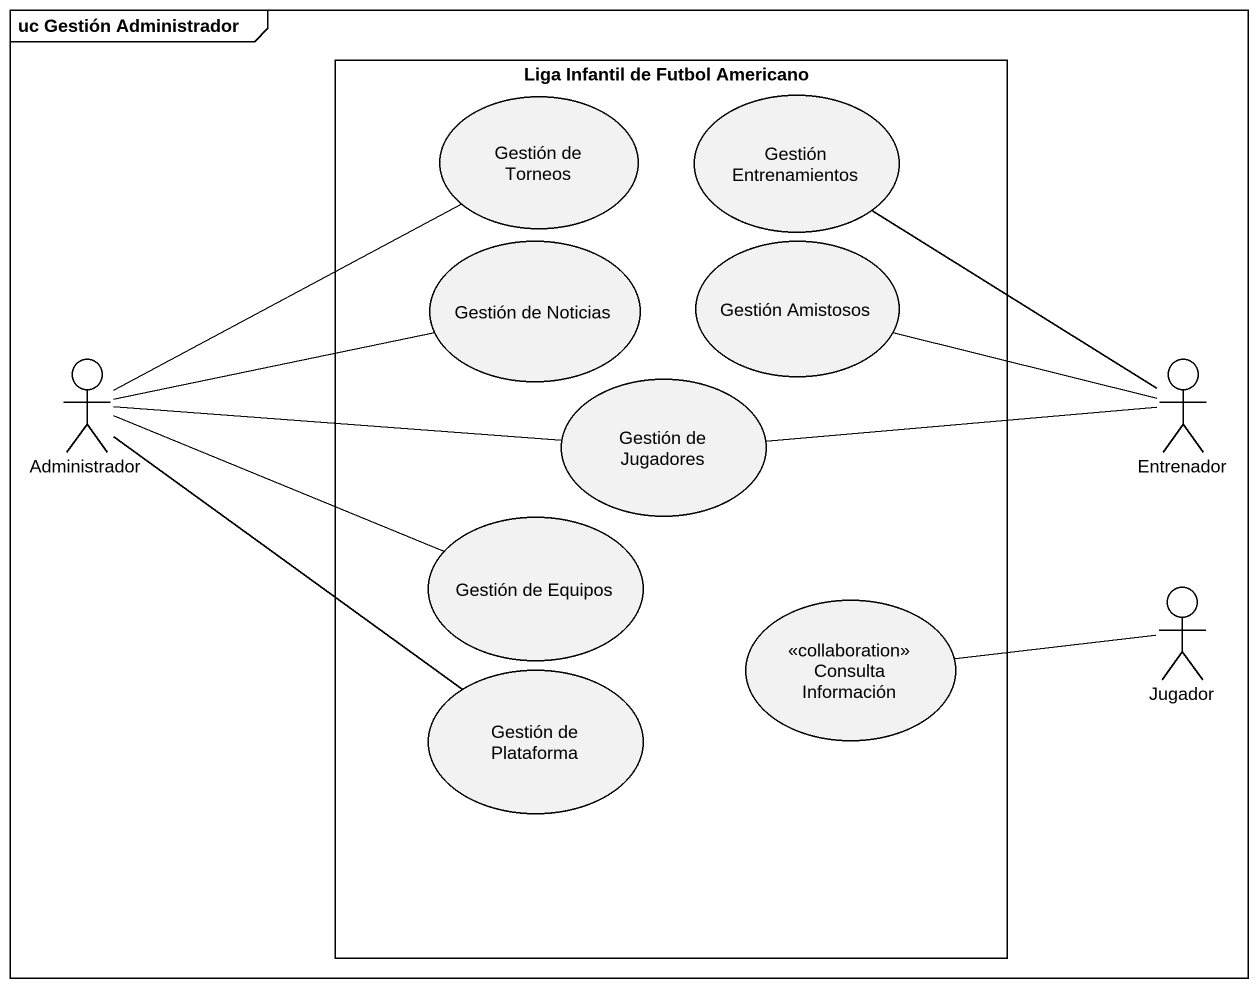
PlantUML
@startuml
mainframe uc Gestión Administrador
rectangle "Liga Infantil de Futbol Americano" as Liga_Infantil_de_Futbol {
  usecase "Gestión de Torneos" as Gestión_de_Torneos
  usecase "Gestión Entrenamientos" as Gestión_Entrenamientos
  usecase "Gestión de Noticias" as Gestión_de_Noticias
  usecase "Gestión Amistosos" as Gestión_Amistosos
  usecase "Gestión de Jugadores" as Gestión_de_Jugadores
  usecase "Gestión de Equipos" as Gestión_de_Equipos
  usecase "Gestión de Plataforma" as Gestión_de_Plataforma
  usecase "Consulta Información" as Consulta_Información <<collaboration>>
}
actor Administrador
actor Entrenador
actor Jugador
Administrador -up- Gestión_de_Torneos
Administrador -right- Gestión_de_Noticias
Administrador -right- Gestión_de_Jugadores
Administrador -right- Gestión_de_Equipos
Administrador -- Gestión_de_Plataforma
Entrenador -up- Gestión_Entrenamientos
Entrenador -left- Gestión_Amistosos
Entrenador -left- Gestión_de_Jugadores
Jugador -left- Consulta_Información
@enduml
